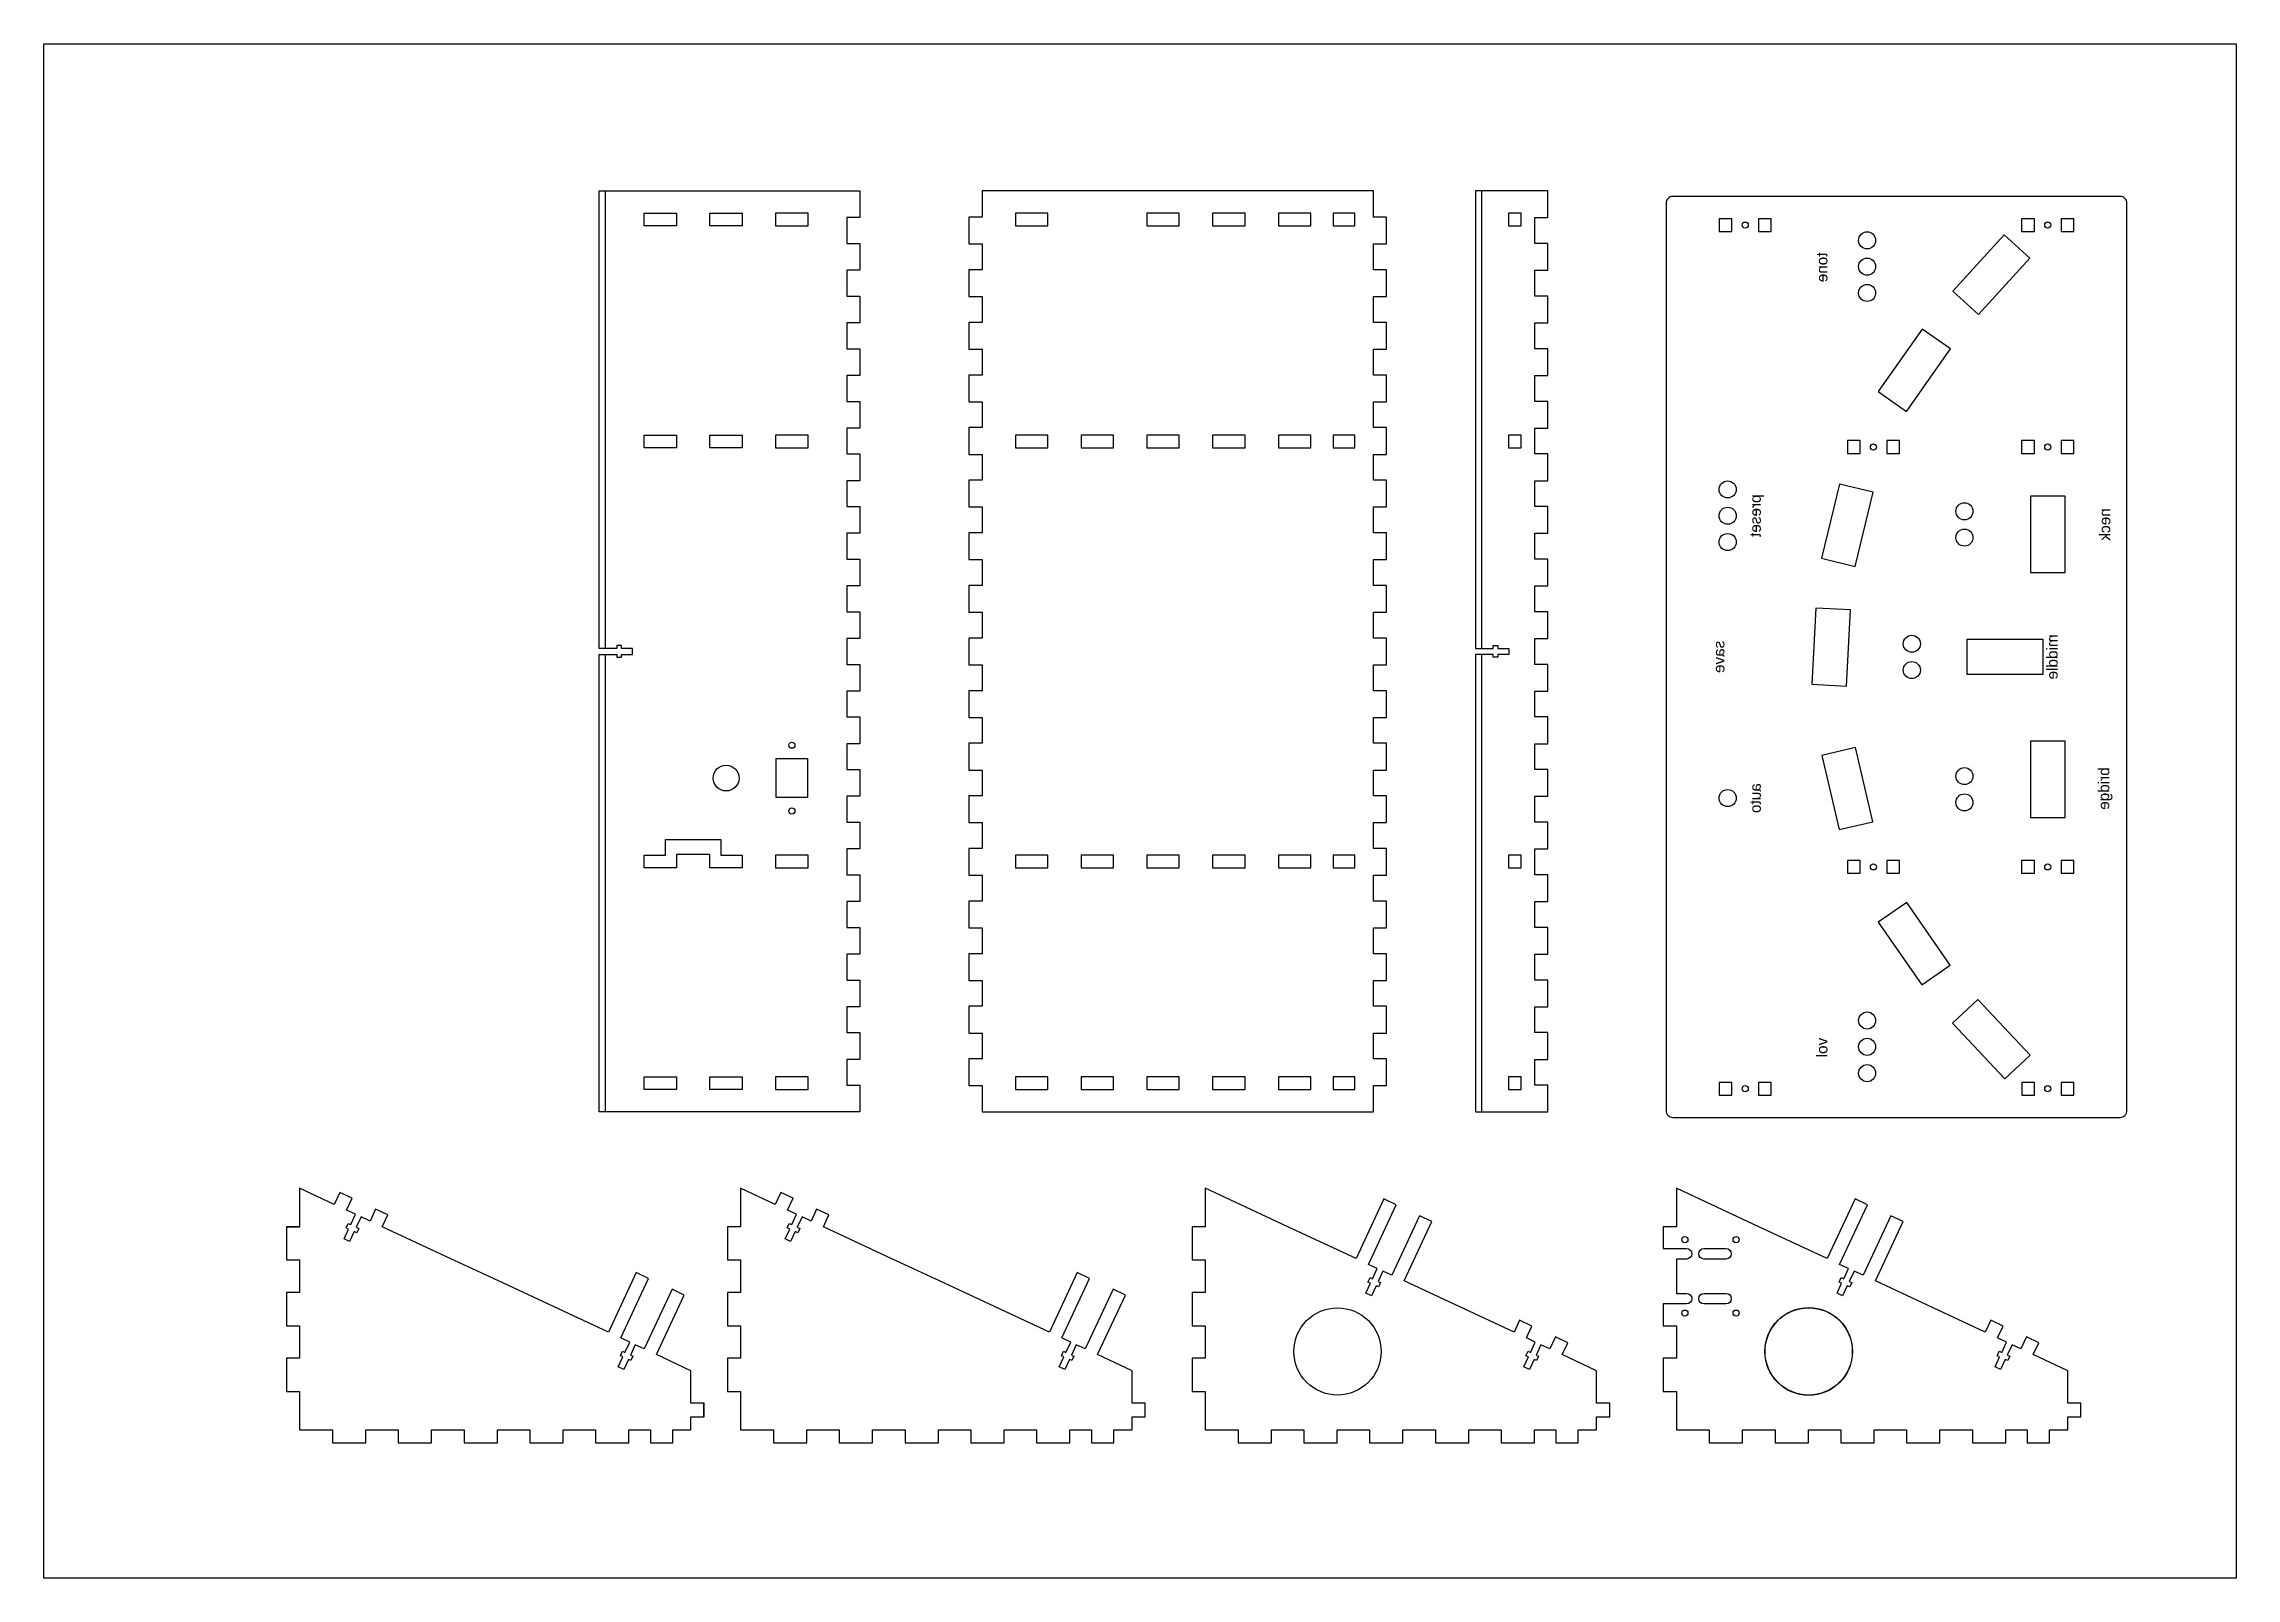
# Model space of a CAD drawing. Header units: millimetres. Extents: x -777 to 223, y -96 to 604.
import ezdxf
from ezdxf.enums import TextEntityAlignment as Align

# ---------------------------------------------------------------- set-up
doc = ezdxf.new("R2010")
doc.units = ezdxf.units.MM
doc.layers.get('0').update_dxf_attribs({"color": 5})
doc.layers.add('Holes', color=1, linetype='Continuous')
doc.layers.add('text', color=250, linetype='Continuous')
doc.layers.add('TabGuides', color=3, linetype='Continuous', plot=False)
doc.styles.get("Standard").update_dxf_attribs({"font": 'Arial.ttf'})

msp = doc.modelspace()

# ---------------------------------------------------------------- linework, layer by layer
for points in [[(-523.96, 325.17), (-521.06, 325.17), (-515.96, 325.17), (-515.96, 323.92), (-513.76, 323.92), (-513.76, 325.17), (-508.76, 325.17), (-508.76, 327.97), (-513.76, 327.97), (-513.76, 329.22), (-515.96, 329.22), (-515.96, 327.97), (-521.06, 327.97), (-523.96, 327.97), (-523.96, 536.67), (-405.01, 536.67), (-405.01, 524.47), (-411.01, 524.47), (-411.01, 512.67), (-405.01, 512.67), (-405.01, 500.47), (-411.01, 500.47), (-411.01, 488.67), (-405.01, 488.67), (-405.01, 476.47), (-411.01, 476.47), (-411.01, 464.67), (-405.01, 464.67), (-405.01, 452.47), (-411.01, 452.47), (-411.01, 440.67), (-405.01, 440.67), (-405.01, 428.47), (-411.01, 428.47), (-411.01, 416.67), (-405.01, 416.67), (-405.01, 404.47), (-411.01, 404.47), (-411.01, 392.67), (-405.01, 392.67), (-405.01, 380.47), (-411.01, 380.47), (-411.01, 368.67), (-405.01, 368.67), (-405.01, 356.47), (-411.01, 356.47), (-411.01, 344.67), (-405.01, 344.67), (-405.01, 332.47), (-411.01, 332.47), (-411.01, 320.67), (-405.01, 320.67), (-405.01, 308.47), (-411.01, 308.47), (-411.01, 296.67), (-405.01, 296.67), (-405.01, 284.47), (-411.01, 284.47), (-411.01, 272.67), (-405.01, 272.67), (-405.01, 260.47), (-411.01, 260.47), (-411.01, 248.67), (-405.01, 248.67), (-405.01, 236.47), (-411.01, 236.47), (-411.01, 224.67), (-405.01, 224.67), (-405.01, 212.47), (-411.01, 212.47), (-411.01, 200.67), (-405.01, 200.67), (-405.01, 188.47), (-411.01, 188.47), (-411.01, 176.67), (-405.01, 176.67), (-405.01, 164.47), (-411.01, 164.47), (-411.01, 152.67), (-405.01, 152.67), (-405.01, 140.47), (-411.01, 140.47), (-411.01, 128.67), (-405.01, 128.67), (-405.01, 116.47), (-523.96, 116.47)], [(-349.35, 524.67), (-355.35, 524.67), (-355.35, 512.47), (-349.35, 512.47), (-349.35, 500.67), (-355.35, 500.67), (-355.35, 488.47), (-349.35, 488.47), (-349.35, 476.67), (-355.35, 476.67), (-355.35, 464.47), (-349.35, 464.47), (-349.35, 452.67), (-355.35, 452.67), (-355.35, 440.47), (-349.35, 440.47), (-349.35, 428.67), (-355.35, 428.67), (-355.35, 416.47), (-349.35, 416.47), (-349.35, 404.67), (-355.35, 404.67), (-355.35, 392.47), (-349.35, 392.47), (-349.35, 380.67), (-355.35, 380.67), (-355.35, 368.47), (-349.35, 368.47), (-349.35, 356.67), (-355.35, 356.67), (-355.35, 344.47), (-349.35, 344.47), (-349.35, 332.67), (-355.35, 332.67), (-355.35, 320.47), (-349.35, 320.47), (-349.35, 308.67), (-355.35, 308.67), (-355.35, 296.47), (-349.35, 296.47), (-349.35, 284.67), (-355.35, 284.67), (-355.35, 272.47), (-349.35, 272.47), (-349.35, 260.67), (-355.35, 260.67), (-355.35, 248.47), (-349.35, 248.47), (-349.35, 236.67), (-355.35, 236.67), (-355.35, 224.47), (-349.35, 224.47), (-349.35, 212.67), (-355.35, 212.67), (-355.35, 200.47), (-349.35, 200.47), (-349.35, 188.67), (-355.35, 188.67), (-355.35, 176.47), (-349.35, 176.47), (-349.35, 164.67), (-355.35, 164.67), (-355.35, 152.47), (-349.35, 152.47), (-349.35, 140.67), (-355.35, 140.67), (-355.35, 128.47), (-349.35, 128.47), (-349.35, 116.47), (-170.83, 116.47), (-170.83, 128.47), (-164.83, 128.47), (-164.83, 140.67), (-170.83, 140.67), (-170.83, 152.47), (-164.83, 152.47), (-164.83, 164.67), (-170.83, 164.67), (-170.83, 176.47), (-164.83, 176.47), (-164.83, 188.67), (-170.83, 188.67), (-170.83, 200.47), (-164.83, 200.47), (-164.83, 212.67), (-170.83, 212.67), (-170.83, 224.47), (-164.83, 224.47), (-164.83, 236.67), (-170.83, 236.67), (-170.83, 248.47), (-164.83, 248.47), (-164.83, 260.67), (-170.83, 260.67), (-170.83, 272.47), (-164.83, 272.47), (-164.83, 284.67), (-170.83, 284.67), (-170.83, 296.47), (-164.83, 296.47), (-164.83, 308.67), (-170.83, 308.67), (-170.83, 320.47), (-164.83, 320.47), (-164.83, 332.67), (-170.83, 332.67), (-170.83, 344.47), (-164.83, 344.47), (-164.83, 356.67), (-170.83, 356.67), (-170.83, 368.47), (-164.83, 368.47), (-164.83, 380.67), (-170.83, 380.67), (-170.83, 392.47), (-164.83, 392.47), (-164.83, 404.67), (-170.83, 404.67), (-170.83, 416.47), (-164.83, 416.47), (-164.83, 428.67), (-170.83, 428.67), (-170.83, 440.47), (-164.83, 440.47), (-164.83, 452.67), (-170.83, 452.67), (-170.83, 464.47), (-164.83, 464.47), (-164.83, 476.67), (-170.83, 476.67), (-170.83, 488.47), (-164.83, 488.47), (-164.83, 500.67), (-170.83, 500.67), (-170.83, 512.47), (-164.83, 512.47), (-164.83, 524.67), (-170.83, 524.67), (-170.83, 536.67), (-349.35, 536.67)], [(-116.25, 325.17), (-121.35, 325.17), (-124.25, 325.17), (-124.25, 116.47), (-91.25, 116.47), (-91.25, 128.67), (-97.25, 128.67), (-97.25, 140.47), (-91.25, 140.47), (-91.25, 152.67), (-97.25, 152.67), (-97.25, 164.47), (-91.25, 164.47), (-91.25, 176.67), (-97.25, 176.67), (-97.25, 188.47), (-91.25, 188.47), (-91.25, 200.67), (-97.25, 200.67), (-97.25, 212.47), (-91.25, 212.47), (-91.25, 224.67), (-97.25, 224.67), (-97.25, 236.47), (-91.25, 236.47), (-91.25, 248.67), (-97.25, 248.67), (-97.25, 260.47), (-91.25, 260.47), (-91.25, 272.67), (-97.25, 272.67), (-97.25, 284.47), (-91.25, 284.47), (-91.25, 296.67), (-97.25, 296.67), (-97.25, 308.47), (-91.25, 308.47), (-91.25, 320.67), (-97.25, 320.67), (-97.25, 332.47), (-91.25, 332.47), (-91.25, 344.67), (-97.25, 344.67), (-97.25, 356.47), (-91.25, 356.47), (-91.25, 368.67), (-97.25, 368.67), (-97.25, 380.47), (-91.25, 380.47), (-91.25, 392.67), (-97.25, 392.67), (-97.25, 404.47), (-91.25, 404.47), (-91.25, 416.67), (-97.25, 416.67), (-97.25, 428.47), (-91.25, 428.47), (-91.25, 440.67), (-97.25, 440.67), (-97.25, 452.47), (-91.25, 452.47), (-91.25, 464.67), (-97.25, 464.67), (-97.25, 476.47), (-91.25, 476.47), (-91.25, 488.67), (-97.25, 488.67), (-97.25, 500.47), (-91.25, 500.47), (-91.25, 512.67), (-97.25, 512.67), (-97.25, 524.47), (-91.25, 524.47), (-91.25, 536.67), (-124.25, 536.67), (-124.25, 327.97), (-121.35, 327.97), (-116.25, 327.97), (-116.25, 329.22), (-114.05, 329.22), (-114.05, 327.97), (-109.05, 327.97), (-109.05, 325.17), (-114.05, 325.17), (-114.05, 323.92), (-116.25, 323.92)], [(-660.62, -11.07), (-660.62, -28.55), (-645.62, -28.55), (-645.62, -34.55), (-630.42, -34.55), (-630.42, -28.55), (-615.62, -28.55), (-615.62, -34.55), (-600.42, -34.55), (-600.42, -28.55), (-585.62, -28.55), (-585.62, -34.55), (-570.42, -34.55), (-570.42, -28.55), (-555.62, -28.55), (-555.62, -34.55), (-540.42, -34.55), (-540.42, -28.55), (-525.62, -28.55), (-525.62, -34.55), (-510.42, -34.55), (-510.42, -28.55), (-500.62, -28.55), (-500.62, -34.55), (-490.42, -34.55), (-490.42, -28.55), (-482.1, -28.55), (-482.1, -22.55), (-476.1, -22.55), (-476.1, -16.35), (-482.1, -16.35), (-482.1, -4.45), (-482.1, -1.58), (-497.81, 5.74), (-485.14, 32.93), (-490.75, 35.55), (-503.43, 8.36), (-507.51, 10.27), (-509.71, 5.55), (-508.58, 5.03), (-509.51, 3.03), (-510.64, 3.56), (-512.75, -0.97), (-515.29, 0.21), (-513.18, 4.74), (-514.31, 5.27), (-513.38, 7.27), (-512.25, 6.74), (-510.05, 11.45), (-514.13, 13.35), (-501.45, 40.54), (-507.07, 43.16), (-519.75, 15.97), (-569.96, 39.39), (-591.71, 49.53), (-622.89, 64.07), (-620.36, 69.51), (-625.98, 72.13), (-628.51, 66.69), (-632.59, 68.59), (-634.79, 63.88), (-633.66, 63.35), (-634.59, 61.36), (-635.72, 61.89), (-637.83, 57.35), (-640.37, 58.54), (-638.26, 63.07), (-639.39, 63.6), (-638.46, 65.59), (-637.33, 65.06), (-635.13, 69.78), (-639.21, 71.68), (-636.67, 77.12), (-642.29, 79.74), (-644.83, 74.3), (-660.62, 81.66), (-660.62, 64.13), (-666.62, 64.13), (-666.62, 48.93), (-660.62, 48.93), (-660.62, 34.13), (-666.62, 34.13), (-666.62, 18.93), (-660.62, 18.93), (-660.62, 4.13), (-666.62, 4.13), (-666.62, -11.07)], [(-459.45, -11.07), (-459.45, -28.55), (-444.45, -28.55), (-444.45, -34.55), (-429.25, -34.55), (-429.25, -28.55), (-414.45, -28.55), (-414.45, -34.55), (-399.25, -34.55), (-399.25, -28.55), (-384.45, -28.55), (-384.45, -34.55), (-369.25, -34.55), (-369.25, -28.55), (-354.45, -28.55), (-354.45, -34.55), (-339.25, -34.55), (-339.25, -28.55), (-324.45, -28.55), (-324.45, -34.55), (-309.25, -34.55), (-309.25, -28.55), (-299.45, -28.55), (-299.45, -34.55), (-289.25, -34.55), (-289.25, -28.55), (-280.92, -28.55), (-280.92, -22.55), (-274.92, -22.55), (-274.92, -16.35), (-280.92, -16.35), (-280.92, -4.45), (-280.92, -1.58), (-296.64, 5.74), (-283.96, 32.93), (-289.58, 35.55), (-302.26, 8.36), (-306.34, 10.27), (-308.53, 5.55), (-307.4, 5.03), (-308.33, 3.03), (-309.46, 3.56), (-311.58, -0.97), (-314.12, 0.21), (-312, 4.74), (-313.14, 5.27), (-312.21, 7.27), (-311.07, 6.74), (-308.87, 11.45), (-312.95, 13.35), (-300.27, 40.54), (-305.89, 43.16), (-318.57, 15.97), (-368.79, 39.39), (-390.54, 49.53), (-421.72, 64.07), (-419.18, 69.51), (-424.8, 72.13), (-427.34, 66.69), (-431.42, 68.59), (-433.61, 63.88), (-432.48, 63.35), (-433.41, 61.36), (-434.54, 61.89), (-436.66, 57.35), (-439.19, 58.54), (-437.08, 63.07), (-438.21, 63.6), (-437.28, 65.59), (-436.15, 65.06), (-433.95, 69.78), (-438.03, 71.68), (-435.5, 77.12), (-441.12, 79.74), (-443.65, 74.3), (-459.45, 81.66), (-459.45, 64.13), (-465.45, 64.13), (-465.45, 48.93), (-459.45, 48.93), (-459.45, 34.13), (-465.45, 34.13), (-465.45, 18.93), (-459.45, 18.93), (-459.45, 4.13), (-465.45, 4.13), (-465.45, -11.07)], [(-63.02, -16.35), (-69.02, -16.35), (-69.02, -4.45), (-69.02, -1.58), (-84.74, 5.74), (-82.2, 11.18), (-87.82, 13.8), (-90.36, 8.36), (-94.44, 10.27), (-96.63, 5.55), (-95.5, 5.03), (-96.43, 3.03), (-97.56, 3.56), (-99.68, -0.97), (-102.21, 0.21), (-100.1, 4.74), (-101.23, 5.27), (-100.3, 7.27), (-99.17, 6.74), (-96.97, 11.45), (-101.05, 13.35), (-98.52, 18.79), (-104.14, 21.41), (-106.67, 15.97), (-156.8, 39.35), (-144.12, 66.53), (-149.74, 69.15), (-162.42, 41.97), (-166.49, 43.87), (-168.69, 39.15), (-167.56, 38.63), (-168.49, 36.63), (-169.62, 37.16), (-171.73, 32.63), (-174.27, 33.81), (-172.16, 38.34), (-173.29, 38.87), (-172.36, 40.87), (-171.23, 40.34), (-169.03, 45.05), (-173.11, 46.95), (-160.43, 74.14), (-166.05, 76.76), (-178.73, 49.57), (-209.91, 64.11), (-231.66, 74.26), (-247.55, 81.66), (-247.55, 64.13), (-253.55, 64.13), (-253.55, 48.93), (-247.55, 48.93), (-247.55, 34.13), (-253.55, 34.13), (-253.55, 18.93), (-247.55, 18.93), (-247.55, 4.13), (-253.55, 4.13), (-253.55, -11.07), (-247.55, -11.07), (-247.55, -28.55), (-232.55, -28.55), (-232.55, -34.55), (-217.35, -34.55), (-217.35, -28.55), (-202.55, -28.55), (-202.55, -34.55), (-187.35, -34.55), (-187.35, -28.55), (-172.55, -28.55), (-172.55, -34.55), (-157.35, -34.55), (-157.35, -28.55), (-142.55, -28.55), (-142.55, -34.55), (-127.35, -34.55), (-127.35, -28.55), (-112.55, -28.55), (-112.55, -34.55), (-97.35, -34.55), (-97.35, -28.55), (-87.55, -28.55), (-87.55, -34.55), (-77.35, -34.55), (-77.35, -28.55), (-69.02, -28.55), (-69.02, -22.55), (-63.02, -22.55), (-63.02, -16.35)]]:
    msp.add_lwpolyline(points, close=True)
msp.add_lwpolyline([(172.87, 117.07), (172.87, 531.07, 0.414214), (169.77, 534.17), (-34.23, 534.17, 0.414214), (-37.33, 531.07), (-37.33, 117.07, 0.414214), (-34.23, 113.97), (169.77, 113.97, 0.414214)], format="xyb", close=True)
msp.add_lwpolyline([(151.81, -16.35), (145.91, -16.35), (145.91, -4.45), (145.91, -1.58), (130.19, 5.74), (132.73, 11.18), (127.11, 13.8), (124.57, 8.36), (120.49, 10.27), (118.3, 5.55), (119.43, 5.03), (118.5, 3.03), (117.37, 3.56), (115.25, -0.97), (112.72, 0.21), (114.83, 4.74), (113.7, 5.27), (114.63, 7.27), (115.76, 6.74), (117.96, 11.45), (113.88, 13.35), (116.41, 18.79), (110.8, 21.41), (108.26, 15.97), (58.14, 39.35), (70.81, 66.53), (65.2, 69.15), (52.52, 41.97), (48.44, 43.87), (46.24, 39.15), (47.37, 38.63), (46.44, 36.63), (45.31, 37.16), (43.2, 32.63), (40.66, 33.81), (42.77, 38.34), (41.64, 38.87), (42.57, 40.87), (43.7, 40.34), (45.9, 45.05), (41.82, 46.95), (54.5, 74.14), (48.88, 76.76), (36.2, 49.57), (5.02, 64.11), (-16.73, 74.26), (-32.61, 81.66), (-32.61, 64.13), (-38.61, 64.13), (-38.61, 54.38), (-38.61, 54.18), (-34.01, 54.18), (-28.01, 54.18, -1), (-28.01, 49.38), (-32.61, 49.38), (-32.61, 48.53), (-32.61, 34.53), (-32.61, 33.68), (-28.01, 33.68, -1), (-28.01, 28.88), (-34.01, 28.88), (-38.61, 28.88), (-38.61, 18.93), (-32.61, 18.93), (-32.61, 4.13), (-38.61, 4.13), (-38.61, -11.07), (-32.61, -11.07), (-32.61, -28.55), (-17.61, -28.55), (-17.61, -34.55), (-2.41, -34.55), (-2.41, -28.55), (12.39, -28.55), (12.39, -34.55), (27.59, -34.55), (27.59, -28.55), (42.39, -28.55), (42.39, -34.55), (57.59, -34.55), (57.59, -28.55), (72.39, -28.55), (72.39, -34.55), (87.59, -34.55), (87.59, -28.55), (102.39, -28.55), (102.39, -34.55), (117.59, -34.55), (117.59, -28.55), (127.39, -28.55), (127.39, -34.55), (137.59, -34.55), (137.59, -28.55), (145.91, -28.55), (145.91, -22.55), (151.91, -22.55), (151.91, -16.45)], format="xyb")
for points in [[(-666.52, 64.03), (-660.52, 64.03)], [(-476.2, -22.45), (-476.2, -16.45)], [(151.71, -16.55), (151.71, -22.35)]]:
    msp.add_lwpolyline(points)
at = {"layer": 'Holes'}
msp.add_line((-473.59, 233.8), (-473.59, 233.8), dxfattribs=at)
msp.add_line((-473.59, 233.8), (-473.59, 233.8), dxfattribs=at)
msp.add_line((-473.59, 233.8), (-473.59, 233.8), dxfattribs=at)
msp.add_line((-473.59, 233.8), (-473.59, 233.8), dxfattribs=at)
msp.add_line((-473.59, 233.8), (-473.59, 233.8), dxfattribs=at)
msp.add_line((-473.59, 233.8), (-473.59, 233.8), dxfattribs=at)
msp.add_line((-473.59, 233.8), (-473.59, 233.8), dxfattribs=at)
msp.add_line((-473.59, 233.8), (-473.59, 233.8), dxfattribs=at)
msp.add_line((-473.59, 233.8), (-473.59, 233.8), dxfattribs=at)
msp.add_line((-473.59, 233.8), (-473.59, 233.8), dxfattribs=at)
msp.add_line((-473.59, 233.8), (-473.59, 233.8), dxfattribs=at)
msp.add_line((-473.59, 233.8), (-473.59, 233.8), dxfattribs=at)
msp.add_line((-473.59, 233.8), (-473.59, 233.8), dxfattribs=at)
msp.add_line((-473.59, 233.8), (-473.59, 233.8), dxfattribs=at)
msp.add_line((-473.59, 233.8), (-473.59, 233.8), dxfattribs=at)
msp.add_line((-473.59, 233.8), (-473.59, 233.8), dxfattribs=at)
msp.add_line((-473.59, 233.8), (-473.59, 233.8), dxfattribs=at)
msp.add_line((-473.59, 233.8), (-473.59, 233.8), dxfattribs=at)
msp.add_line((-473.59, 233.8), (-473.59, 233.8), dxfattribs=at)
msp.add_line((-473.59, 233.8), (-473.59, 233.8), dxfattribs=at)
msp.add_line((-473.59, 233.8), (-473.59, 233.8), dxfattribs=at)
msp.add_line((-473.59, 233.8), (-473.59, 233.8), dxfattribs=at)
msp.add_line((-473.59, 233.8), (-473.59, 233.8), dxfattribs=at)
msp.add_line((-473.59, 233.8), (-473.59, 233.8), dxfattribs=at)
msp.add_line((-473.59, 233.8), (-473.59, 233.8), dxfattribs=at)
msp.add_line((-473.59, 233.8), (-473.59, 233.8), dxfattribs=at)
msp.add_line((-473.59, 233.8), (-473.59, 233.8), dxfattribs=at)
msp.add_line((-473.59, 233.8), (-473.59, 233.8), dxfattribs=at)
msp.add_line((-473.59, 233.8), (-473.59, 233.8), dxfattribs=at)
msp.add_line((-473.59, 233.8), (-473.59, 233.8), dxfattribs=at)
for points in [[(-488.69, 526.47), (-488.69, 520.67), (-503.49, 520.67), (-503.49, 526.47)], [(-473.49, 526.47), (-458.69, 526.47), (-458.69, 520.67), (-473.49, 520.67)], [(-428.69, 520.67), (-428.69, 526.47), (-443.49, 526.47), (-443.49, 520.67)], [(-334.15, 520.67), (-319.35, 520.67), (-319.35, 526.47), (-334.15, 526.47)], [(-274.15, 520.67), (-259.35, 520.67), (-259.35, 526.47), (-274.15, 526.47)], [(-244.15, 520.67), (-229.35, 520.67), (-229.35, 526.47), (-244.15, 526.47)], [(-214.15, 520.67), (-199.35, 520.67), (-199.35, 526.47), (-214.15, 526.47)], [(-189.15, 520.67), (-179.35, 520.67), (-179.35, 526.47), (-189.15, 526.47)], [(-103.45, 526.47), (-109.25, 526.47), (-109.25, 520.67), (-103.45, 520.67)], [(-7.34, 523.97), (-13.14, 523.97), (-13.14, 518.17), (-7.34, 518.17)], [(10.66, 523.97), (4.86, 523.97), (4.86, 518.17), (10.66, 518.17)], [(130.67, 523.97), (124.87, 523.97), (124.87, 518.17), (130.67, 518.17)], [(148.67, 523.97), (142.87, 523.97), (142.87, 518.17), (148.67, 518.17)], [(93.54, 490.91), (105.22, 480.27), (128.65, 506.01), (116.96, 516.64)], [(92.36, 464.58), (79.43, 473.65), (59.45, 445.15), (72.39, 436.08)], [(-488.69, 419.44), (-503.49, 419.44), (-503.49, 425.24), (-488.69, 425.24)], [(-473.49, 425.24), (-458.69, 425.24), (-458.69, 419.44), (-473.49, 419.44)], [(-428.69, 419.44), (-428.69, 425.24), (-443.49, 425.24), (-443.49, 419.44)], [(-334.15, 419.44), (-319.35, 419.44), (-319.35, 425.24), (-334.15, 425.24)], [(-304.15, 419.44), (-289.35, 419.44), (-289.35, 425.24), (-304.15, 425.24)], [(-274.15, 419.44), (-259.35, 419.44), (-259.35, 425.24), (-274.15, 425.24)], [(-244.15, 419.44), (-229.35, 419.44), (-229.35, 425.24), (-244.15, 425.24)], [(-214.15, 419.44), (-199.35, 419.44), (-199.35, 425.24), (-214.15, 425.24)], [(-189.15, 419.44), (-179.35, 419.44), (-179.35, 425.24), (-189.15, 425.24)], [(-103.45, 425.24), (-109.25, 425.24), (-109.25, 419.44), (-103.45, 419.44)], [(51.16, 422.74), (45.36, 422.74), (45.36, 416.94), (51.16, 416.94)], [(69.16, 422.74), (63.36, 422.74), (63.36, 416.94), (69.16, 416.94)], [(130.67, 422.74), (124.87, 422.74), (124.87, 416.94), (130.67, 416.94)], [(148.67, 422.74), (142.87, 422.74), (142.87, 416.94), (148.67, 416.94)], [(33.56, 369.07), (48.91, 365.35), (57.1, 399.17), (41.75, 402.89)], [(128.87, 362.6), (144.67, 362.6), (144.67, 397.4), (128.87, 397.4)], [(46.77, 345.54), (30.99, 346.34), (29.22, 311.58), (45, 310.78)], [(134.67, 316.17), (134.67, 331.97), (99.87, 331.97), (99.87, 316.17)], [(49.09, 282.76), (33.71, 279.17), (41.63, 245.28), (57.02, 248.88)], [(144.67, 285.59), (128.87, 285.59), (128.87, 250.79), (144.67, 250.79)], [(-428.94, 259.9), (-443.24, 259.9), (-443.24, 277.7), (-428.94, 277.7)], [(-473.49, 227.9), (-473.49, 233.9), (-488.69, 233.9), (-488.69, 227.9), (-503.49, 227.9), (-503.49, 233.7), (-493.74, 233.7), (-493.74, 240.7), (-468.44, 240.7), (-468.44, 233.7), (-458.69, 233.7), (-458.69, 227.9)], [(-443.49, 227.9), (-428.69, 227.9), (-428.69, 233.7), (-443.49, 233.7)], [(-334.15, 227.9), (-319.35, 227.9), (-319.35, 233.7), (-334.15, 233.7)], [(-304.15, 227.9), (-289.35, 227.9), (-289.35, 233.7), (-304.15, 233.7)], [(-274.15, 227.9), (-259.35, 227.9), (-259.35, 233.7), (-274.15, 233.7)], [(-244.15, 227.9), (-229.35, 227.9), (-229.35, 233.7), (-244.15, 233.7)], [(-214.15, 227.9), (-199.35, 227.9), (-199.35, 233.7), (-214.15, 233.7)], [(-189.15, 227.9), (-179.35, 227.9), (-179.35, 233.7), (-189.15, 233.7)], [(-109.25, 227.9), (-103.45, 227.9), (-103.45, 233.7), (-109.25, 233.7)], [(51.16, 231.19), (45.36, 231.19), (45.36, 225.39), (51.16, 225.39)], [(69.16, 231.19), (63.36, 231.19), (63.36, 225.39), (69.16, 225.39)], [(130.67, 231.19), (124.87, 231.19), (124.87, 225.39), (130.67, 225.39)], [(148.67, 231.19), (142.87, 231.19), (142.87, 225.39), (148.67, 225.39)], [(79.29, 174.44), (92.28, 183.43), (72.48, 212.05), (59.49, 203.06)], [(104.93, 167.74), (93.39, 156.94), (117.16, 131.53), (128.7, 142.32)], [(-488.69, 126.67), (-503.49, 126.67), (-503.49, 132.47), (-488.69, 132.47)], [(-458.69, 132.47), (-458.69, 126.67), (-473.49, 126.67), (-473.49, 132.47)], [(-428.69, 126.67), (-428.69, 132.47), (-443.49, 132.47), (-443.49, 126.67)], [(-334.15, 126.67), (-319.35, 126.67), (-319.35, 132.47), (-334.15, 132.47)], [(-304.15, 126.67), (-289.35, 126.67), (-289.35, 132.47), (-304.15, 132.47)], [(-274.15, 126.67), (-259.35, 126.67), (-259.35, 132.47), (-274.15, 132.47)], [(-244.15, 126.67), (-229.35, 126.67), (-229.35, 132.47), (-244.15, 132.47)], [(-214.15, 126.67), (-199.35, 126.67), (-199.35, 132.47), (-214.15, 132.47)], [(-189.15, 126.67), (-179.35, 126.67), (-179.35, 132.47), (-189.15, 132.47)], [(-103.45, 132.47), (-109.25, 132.47), (-109.25, 126.67), (-103.45, 126.67)], [(-7.34, 129.97), (-13.14, 129.97), (-13.14, 124.17), (-7.34, 124.17)], [(10.66, 129.97), (4.86, 129.97), (4.86, 124.17), (10.66, 124.17)], [(124.88, 124.17), (130.68, 124.17), (130.68, 129.97), (124.88, 129.97)], [(142.88, 124.17), (148.68, 124.17), (148.68, 129.97), (142.88, 129.97)]]:
    msp.add_lwpolyline(points, close=True, dxfattribs=at)
msp.add_lwpolyline([(-16.01, 54.18), (-10.01, 54.18, -1), (-10.01, 49.38), (-16.01, 49.38), (-20.01, 49.38, -1), (-20.01, 54.18)], format="xyb", close=True, dxfattribs=at)
at = {"layer": 'Holes', "extrusion": (0, 0, -1)}
msp.add_lwpolyline([(16.01, 28.88), (20.01, 28.88, 1), (20.01, 33.68), (16.01, 33.68), (10.01, 33.68, 1), (10.01, 28.88)], format="xyb", close=True, dxfattribs=at)
at = {"layer": 'Holes'}
for centre, radius in [((-1.24, 521.07), 1.4), ((136.77, 521.07), 1.4), ((54.38, 514.12), 3.9), ((54.38, 502.12), 3.9), ((54.38, 490.12), 3.9), ((57.26, 419.84), 1.4), ((136.77, 419.84), 1.4), ((-9.23, 400.48), 3.9), ((-9.23, 388.48), 3.9), ((98.77, 390.5), 3.9), ((-9.23, 376.48), 3.9), ((98.77, 378.5), 3.9), ((74.77, 330.07), 3.9), ((74.77, 318.07), 3.9), ((-436.09, 283.8), 1.4), ((-466.09, 268.8), 5.9), ((98.77, 269.69), 3.9), ((-9.23, 259.68), 3.9), ((98.77, 257.69), 3.9), ((-436.09, 253.8), 1.4), ((57.26, 228.29), 1.4), ((136.77, 228.29), 1.4), ((54.38, 158.18), 3.9), ((54.38, 146.18), 3.9), ((54.38, 134.18), 3.9), ((-1.24, 127.07), 1.4), ((136.78, 127.07), 1.4), ((-28.76, 58.2), 1.4), ((-5.36, 58.2), 1.4), ((-187.2, 7.2), 19.9), ((-28.76, 24.7), 1.4), ((-5.36, 24.7), 1.4), ((27.73, 7.2), 20), ((27.73, 7.2), 19.9)]:
    msp.add_circle(centre, radius, dxfattribs=at)
at = {"layer": 'TabGuides'}
msp.add_lwpolyline([(222.71, -96.22), (-777.29, -96.22), (-777.29, 603.78), (222.71, 603.78)], close=True, dxfattribs=at)
at = {"layer": 'text'}
for p, q in [((-521.06, 536.57), (-521.06, 536.67)), ((-521.06, 328.07), (-521.06, 536.57)), ((-121.35, 536.57), (-121.35, 536.67)), ((-121.35, 328.07), (-121.35, 536.57)), ((-121.35, 328.07), (-121.35, 536.57)), ((-121.35, 328.07), (-121.35, 536.57)), ((-121.35, 328.07), (-121.35, 536.57)), ((-121.35, 328.07), (-121.35, 536.57)), ((-121.35, 328.07), (-121.35, 536.57)), ((-121.35, 328.07), (-121.35, 536.57)), ((-121.35, 328.07), (-121.35, 536.57)), ((-121.35, 328.07), (-121.35, 536.57)), ((-121.35, 328.07), (-121.35, 536.57)), ((-121.35, 328.07), (-121.35, 536.57)), ((-121.35, 328.07), (-121.35, 536.57)), ((-121.35, 328.07), (-121.35, 536.57)), ((-121.35, 328.07), (-121.35, 536.57)), ((-121.35, 328.07), (-121.35, 536.57)), ((-121.35, 328.07), (-121.35, 536.57)), ((-121.35, 328.07), (-121.35, 536.57)), ((-121.35, 328.07), (-121.35, 536.57)), ((-121.35, 328.07), (-121.35, 536.57)), ((-121.35, 328.07), (-121.35, 536.57)), ((-121.35, 328.07), (-121.35, 536.57)), ((-121.35, 328.07), (-121.35, 536.57)), ((-121.35, 328.07), (-121.35, 536.57)), ((-121.35, 328.07), (-121.35, 536.57)), ((-121.35, 328.07), (-121.35, 536.57)), ((-121.35, 328.07), (-121.35, 536.57)), ((-121.35, 328.07), (-121.35, 536.57)), ((-521.06, 328.07), (-521.06, 327.97)), ((-521.06, 325.07), (-521.06, 325.17)), ((-521.06, 116.57), (-521.06, 325.07)), ((-521.06, 116.57), (-521.06, 325.07)), ((-521.06, 116.57), (-521.06, 325.07)), ((-121.35, 328.07), (-121.35, 327.97)), ((-121.35, 325.07), (-121.35, 325.17)), ((-121.35, 116.57), (-121.35, 325.07)), ((-121.35, 116.57), (-121.35, 325.07)), ((-121.35, 116.57), (-121.35, 325.07)), ((-121.35, 116.57), (-121.35, 325.07)), ((-121.35, 116.57), (-121.35, 325.07)), ((-121.35, 116.57), (-121.35, 325.07)), ((-121.35, 116.57), (-121.35, 325.07)), ((-121.35, 116.57), (-121.35, 325.07)), ((-121.35, 116.57), (-121.35, 325.07)), ((-121.35, 116.57), (-121.35, 325.07)), ((-121.35, 116.57), (-121.35, 325.07)), ((-121.35, 116.57), (-121.35, 325.07)), ((-121.35, 116.57), (-121.35, 325.07)), ((-121.35, 116.57), (-121.35, 325.07)), ((-121.35, 116.57), (-121.35, 325.07)), ((-121.35, 116.57), (-121.35, 325.07)), ((-121.35, 116.57), (-121.35, 325.07)), ((-121.35, 116.57), (-121.35, 325.07)), ((-121.35, 116.57), (-121.35, 325.07)), ((-121.35, 116.57), (-121.35, 325.07)), ((-121.35, 116.57), (-121.35, 325.07)), ((-121.35, 116.57), (-121.35, 325.07)), ((-121.35, 116.57), (-121.35, 325.07)), ((-121.35, 116.57), (-121.35, 325.07)), ((-121.35, 116.57), (-121.35, 325.07)), ((-121.35, 116.57), (-121.35, 325.07)), ((-121.35, 116.57), (-121.35, 325.07)), ((-521.06, 116.57), (-521.06, 116.47)), ((-121.35, 116.57), (-121.35, 116.47))]:
    msp.add_line(p, q, dxfattribs=at)

# ---------------------------------------------------------------- texts
at = {"layer": 'text', "text_generation_flag": 4}
for s, p in [('tone', (37.77, 501.78)), ('preset', (7.38, 388.49)), ('neck', (166.77, 384.5)), ('save', (-9.23, 324.07)), ('middle', (142.77, 324.07)), ('bridge', (166.32, 264.01)), ('auto', (7.38, 259.64)), ('vol', (37.77, 145.84))]:
    msp.add_text(s, height=5, rotation=270, dxfattribs=at).set_placement(p, align=Align.BOTTOM_CENTER)

doc.saveas('drawing.dxf')
